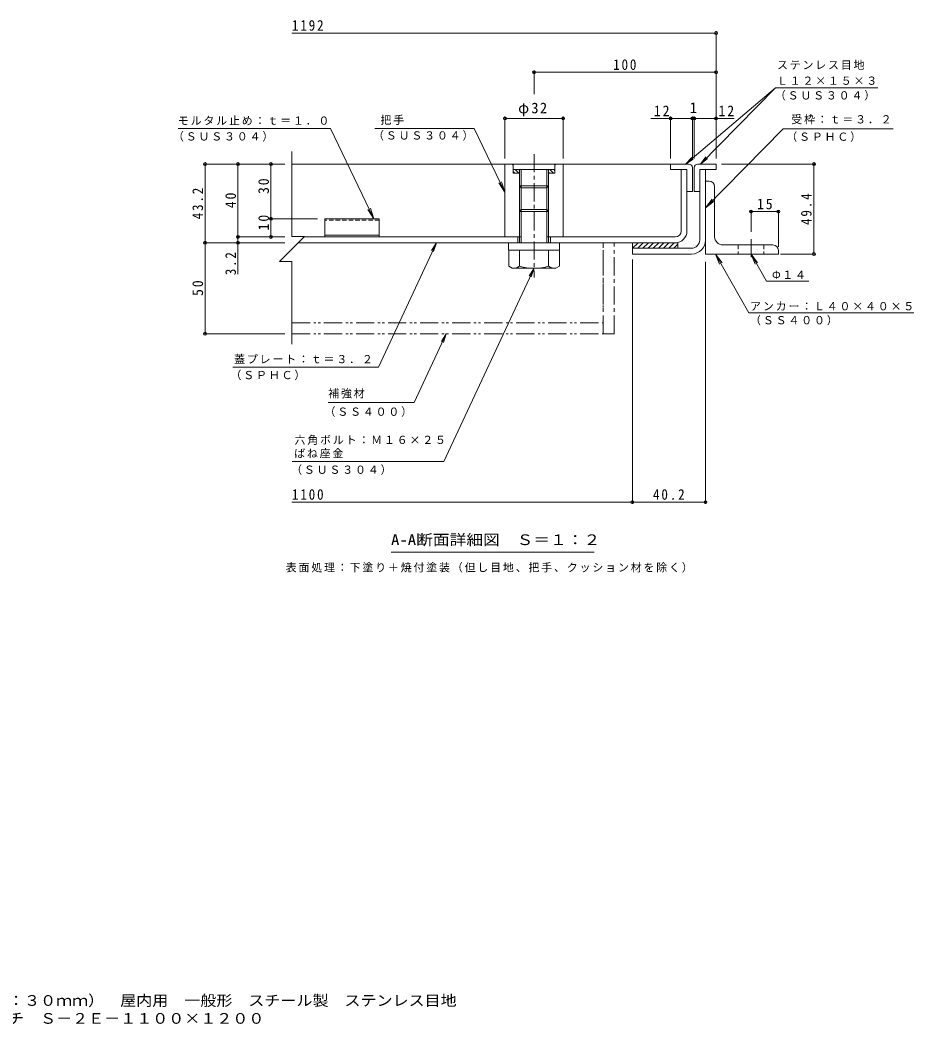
# Model space of a CAD drawing. Units: millimetres on the paper, enlarged 10 times, with parts at other scales. Extents: x -2570 to 2340, y -1962 to 1368.
# Drawn here: x -115 to 2340, y -1962 to 798 of the extents above; entities that cross this region are included whole.
import ezdxf
from ezdxf.enums import TextEntityAlignment as Align

# ---------------------------------------------------------------- set-up
doc = ezdxf.new("R2010")
doc.units = ezdxf.units.MM
doc.header["$LTSCALE"] = 10
doc.header["$PDMODE"] = 32
doc.header["$PDSIZE"] = 8
for name, pattern in [('CHAIN1', [8, 5, -1, 1, -1]), ('DASHED1', [1.8, 1.2, -0.6]), ('DOUBLE_CHAIN1', [8.8, 5, -1, 0.6, -0.6, 0.6, -1])]:
    doc.linetypes.add(name, pattern=pattern)
for name, color, linetype, lineweight in [('D-1', 2, 'Continuous', 9), ('D-2', 3, 'Continuous', 9), ('D-3', 4, 'Continuous', 9), ('D-4', 7, 'Continuous', 9), ('D-5', 7, 'Continuous', 9), ('D-6', 6, 'Continuous', 9), ('D-7', 4, 'CHAIN1', 9), ('D-8', 5, 'CHAIN1', 5), ('D-9', 134, 'Continuous', 5), ('D-C', 2, 'Continuous', 9), ('D-E', 3, 'Continuous', 9), ('D-F', 7, 'Continuous', 9), ('F-5_F-5ﾚｲﾔ', 7, 'Continuous', 9)]:
    doc.layers.add(name, color=color, linetype=linetype, lineweight=lineweight)
doc.styles.add('ＭＳ ゴシック', font='')
doc.styles.get('ＭＳ ゴシック').set_extended_font_data('MS Gothic')

msp = doc.modelspace()

# ---------------------------------------------------------------- linework, layer by layer
at = {"layer": 'D-1'}
for p, q in [((1751.76, 193.77), (1751.76, 387.27)), ((1767.76, 193.77), (1767.76, 387.27)), ((1566.76, 171.27), (1729.26, 171.27))]:
    msp.add_line(p, q, dxfattribs=at)
msp.add_lwpolyline([(1566.76, 171.27), (1566.76, 155.27), (1729.26, 155.27)], dxfattribs=at)
for radius in [22.5, 38.5]:
    msp.add_arc((1729.26, 193.77), radius, 270, 0, dxfattribs=at)
at = {"layer": 'D-2'}
for p, q in [((1716.76, 387.27), (1700.76, 387.27)), ((1700.76, 218.27), (1700.76, 387.27)), ((1716.76, 387.27), (1716.76, 218.27)), ((1256.76, 202.27), (664.76, 202.27)), ((1251.76, 202.27), (1251.76, 186.27)), ((1684.76, 202.27), (1336.76, 202.27)), ((1341.76, 202.27), (1341.76, 186.27)), ((648.76, 186.27), (1684.76, 186.27))]:
    msp.add_line(p, q, dxfattribs=at)
for radius in [16, 32]:
    msp.add_arc((1684.76, 218.27), radius, 270, 0, dxfattribs=at)
at = {"layer": 'D-3'}
for p, q in [((1671.76, 402.27), (631.76, 402.27)), ((1671.76, 387.27), (1716.76, 387.27)), ((1716.76, 387.27), (1716.76, 327.27)), ((1731.76, 392.27), (1731.76, 327.27)), ((1736.76, 392.27), (1736.76, 327.27)), ((1746.76, 402.27), (1796.76, 402.27)), ((1751.76, 327.27), (1751.76, 387.27)), ((1716.76, 327.27), (1731.76, 327.27)), ((1751.76, 327.27), (1736.76, 327.27)), ((721.76, 252.27), (721.76, 202.27)), ((871.76, 252.27), (721.76, 252.27)), ((871.76, 207.27), (721.76, 207.27))]:
    msp.add_line(p, q, dxfattribs=at)
at = {"layer": 'D-3', "linetype": 'DASHED1'}
msp.add_line((871.76, 247.94), (721.76, 247.94), dxfattribs=at)
at = {"layer": 'D-3'}
for points in [[(1721.76, 402.27), (1671.76, 402.27), (1671.76, 387.27)], [(1796.76, 402.27), (1796.76, 387.27), (1751.76, 387.27)], [(871.76, 252.27), (871.76, 202.27), (721.76, 202.27)]]:
    msp.add_lwpolyline(points, dxfattribs=at)
for centre, start, end in [((1721.76, 392.27), 0, 90), ((1746.76, 392.27), 90, 180)]:
    msp.add_arc(centre, 10, start, end, dxfattribs=at)
at = {"layer": 'D-4'}
msp.add_line((1461.43, -663.58), (903.93, -663.58), dxfattribs=at)
at = {"layer": 'D-5'}
for p, q in [((1959.62, 611.68), (1712.97, 402.27)), ((2241.08, 611.68), (1959.62, 611.68)), ((1132.71, 500.07), (859.46, 500.07)), ((1132.71, 500.07), (1216.76, 325.43)), ((2282.85, 499.18), (1981.28, 499.18)), ((1712.97, 402.27), (1729.75, 420.8)), ((1712.97, 402.27), (1733.98, 415.83)), ((1753.89, 402.27), (1773.58, 417.67)), ((1216.76, 325.43), (1200.33, 350.53)), ((1216.76, 325.43), (1207.39, 353.93)), ((1767.76, 281.84), (1785.81, 305.8)), ((857.02, 252.27), (840.6, 277.38)), ((857.02, 252.27), (847.65, 280.77)), ((869.13, -155.27), (1028.39, 186.27)), ((1028.39, 186.27), (1014.96, 165.19)), ((1028.39, 186.27), (1020.87, 162.43)), ((1795.04, 155.27), (1813.08, 131.3)), ((1795.04, 155.27), (1806.26, 127.45)), ((1886.35, -6.41), (1795.04, 155.27)), ((1892.76, 155.27), (1903.98, 127.45)), ((1892.76, 155.27), (1910.8, 131.3)), ((1935.09, 80.32), (1892.76, 155.27)), ((1049.29, -414.43), (1296.76, 116.27)), ((1296.76, 116.27), (1283.33, 95.19)), ((1296.76, 116.27), (1289.24, 92.43)), ((1935.09, 80.32), (2051.23, 80.32)), ((1886.35, -6.41), (2340.13, -6.41)), ((967.43, -252.93), (1055.66, -63.73)), ((1055.66, -63.73), (1042.22, -84.81)), ((1055.66, -63.73), (1048.14, -87.57)), ((869.13, -155.27), (469.46, -155.27)), ((967.43, -252.93), (731.41, -252.93)), ((1049.29, -414.43), (632.3, -414.43))]:
    msp.add_line(p, q, dxfattribs=at)
for points in [[(1959.62, 611.68), (1753.89, 402.27), (1768.93, 422.24)], [(318.84, 500.07), (737.77, 500.07), (857.02, 252.27)], [(1981.28, 499.18), (1767.76, 281.84), (1791.4, 300.31)]]:
    msp.add_lwpolyline(points, dxfattribs=at)
at = {"layer": 'D-6'}
for p, q in [((1566.76, 184.66), (1568.37, 186.27)), ((1566.76, 186.27), (1691.76, 186.27)), ((1566.76, 186.27), (1566.76, 171.27)), ((1567.51, 171.27), (1582.51, 186.27)), ((1581.65, 171.27), (1596.65, 186.27)), ((1595.79, 171.27), (1610.79, 186.27)), ((1609.94, 171.27), (1624.94, 186.27)), ((1624.08, 171.27), (1639.08, 186.27)), ((1638.22, 171.27), (1653.22, 186.27)), ((1652.36, 171.27), (1667.36, 186.27)), ((1666.51, 171.27), (1681.51, 186.27)), ((1680.65, 171.27), (1691.76, 182.39)), ((1691.76, 186.27), (1691.76, 171.27))]:
    msp.add_line(p, q, dxfattribs=at)
at = {"layer": 'D-7'}
msp.add_line((1892.76, 196.32), (1892.76, 137.85), dxfattribs=at)
at = {"layer": 'D-8'}
msp.add_line((1516.76, -63.73), (1516.76, 186.27), dxfattribs=at)
msp.add_lwpolyline([(1516.76, -63.73), (1486.76, -63.73), (1486.76, 186.27), (1516.76, 186.27)], dxfattribs=at)
at = {"layer": 'D-9'}
for p, q in [((1227.26, 166.27), (1227.26, 121.9)), ((1256.76, 121.76), (1256.76, 166.27)), ((1336.76, 121.76), (1336.76, 166.27)), ((1366.26, 166.27), (1366.26, 121.76)), ((1236.8, 116.39), (1227.26, 121.9)), ((1356.76, 116.27), (1237.01, 116.27)), ((1356.76, 116.27), (1366.26, 121.76))]:
    msp.add_line(p, q, dxfattribs=at)
at = {"layer": 'D-9', "linetype": 'DOUBLE_CHAIN1'}
msp.add_line((631.76, -33.73), (1486.76, -33.73), dxfattribs=at)
msp.add_lwpolyline([(631.76, -63.73), (1486.76, -63.73), (1486.76, 186.27)], dxfattribs=at)
at = {"layer": 'D-9'}
for centre, radius, start, end in [((1238.05, 150.78), 34.53, 267.86055, 302.81094), ((1296.76, 264.87), 148.6, 254.38446, 285.61554), ((1355.47, 150.78), 34.53, 237.18906, 272.13945)]:
    msp.add_arc(centre, radius, start, end, dxfattribs=at)
at = {"layer": 'D-C', "linetype": 'CHAIN1'}
msp.add_line((1296.76, 429.95), (1296.76, 90.64), dxfattribs=at)
at = {"layer": 'D-C'}
for p, q in [((1216.76, 402.27), (1236.76, 402.27)), ((1216.76, 202.27), (1216.76, 402.27)), ((1239.26, 399.77), (1236.76, 402.27)), ((1354.26, 402.27), (1239.26, 402.27)), ((1239.26, 377.27), (1239.26, 402.27)), ((1354.26, 387.27), (1239.26, 387.27)), ((1254.77, 377.27), (1244.77, 387.27)), ((1256.76, 385.88), (1255.37, 387.27)), ((1256.76, 186.27), (1256.76, 387.27)), ((1261.76, 186.27), (1261.76, 387.27)), ((1331.76, 186.27), (1331.76, 387.27)), ((1336.76, 361.05), (1336.76, 387.27)), ((1350.22, 377.27), (1340.23, 387.27)), ((1354.26, 383.84), (1350.83, 387.27)), ((1356.76, 402.27), (1354.26, 399.77)), ((1354.26, 377.27), (1354.26, 402.27)), ((1376.76, 402.27), (1356.76, 402.27)), ((1376.76, 202.27), (1376.76, 402.27)), ((1244.16, 377.27), (1239.26, 382.17)), ((1256.76, 377.27), (1239.26, 377.27)), ((1339.62, 377.27), (1336.76, 380.13)), ((1354.26, 377.27), (1336.76, 377.27)), ((1336.76, 186.27), (1336.76, 361.05)), ((1336.76, 342.27), (1256.76, 342.27)), ((1336.76, 342.54), (1331.76, 337.27)), ((1261.76, 277.27), (1256.76, 272.27)), ((1331.76, 277.27), (1261.76, 277.27)), ((1336.76, 272.27), (1331.76, 277.27)), ((1336.76, 272.27), (1256.76, 272.27)), ((1216.76, 202.27), (1261.76, 202.27)), ((1376.76, 202.27), (1331.76, 202.27))]:
    msp.add_line(p, q, dxfattribs=at)
at = {"layer": 'D-C', "color": 134, "lineweight": 5}
for p, q in [((1226.76, 186.27), (1366.76, 186.27)), ((1366.76, 186.27), (1366.76, 166.27))]:
    msp.add_line(p, q, dxfattribs=at)
at = {"layer": 'D-C'}
msp.add_lwpolyline([(1331.76, 337.27), (1261.76, 337.27), (1256.76, 342.27)], dxfattribs=at)
at = {"layer": 'D-C', "color": 134, "lineweight": 5}
msp.add_lwpolyline([(1226.76, 186.27), (1226.76, 166.27), (1366.76, 166.27)], dxfattribs=at)
at = {"layer": 'D-E'}
for p, q in [((1777.76, 355.27), (1767.76, 355.27)), ((1767.76, 155.27), (1767.76, 355.27)), ((1792.76, 202.77), (1792.76, 340.27)), ((1815.26, 180.27), (1952.76, 180.27)), ((1967.76, 155.27), (1767.76, 155.27)), ((1967.76, 165.27), (1967.76, 155.27))]:
    msp.add_line(p, q, dxfattribs=at)
at = {"layer": 'D-E', "linetype": 'DASHED1'}
for p, q in [((1857.76, 180.27), (1857.76, 155.27)), ((1927.76, 180.27), (1927.76, 155.27))]:
    msp.add_line(p, q, dxfattribs=at)
at = {"layer": 'D-E'}
for centre, radius, start, end in [((1777.76, 340.27), 15, 0, 90), ((1815.26, 202.77), 22.5, 180, 270), ((1952.76, 165.27), 15, 0, 90)]:
    msp.add_arc(centre, radius, start, end, dxfattribs=at)
at = {"layer": 'D-F'}
for p, q in [((1796.76, 762.3), (631.76, 762.3)), ((1796.76, 417.27), (1796.76, 767.3)), ((1296.76, 594.56), (1296.76, 659.48)), ((1796.76, 654.48), (1296.76, 654.48)), ((1796.76, 654.3), (1796.76, 649.48)), ((1216.76, 417.27), (1216.76, 532.85)), ((1376.76, 527.85), (1216.76, 527.85)), ((1376.76, 417.27), (1376.76, 532.85)), ((1731.76, 527.85), (1617.15, 527.85)), ((1671.76, 417.27), (1671.76, 532.85)), ((1731.76, 417.27), (1731.76, 532.85)), ((1736.76, 527.85), (1731.76, 527.85)), ((1736.76, 417.27), (1736.76, 532.85)), ((1846, 527.85), (1736.76, 527.85)), ((631.76, 437.27), (631.76, 203.68)), ((389.94, 402.27), (611.76, 402.27)), ((392.94, 186.27), (392.94, 402.27)), ((483.37, 202.27), (483.37, 402.27)), ((1811.76, 402.27), (2070.45, 402.27)), ((2065.45, 155.27), (2065.45, 402.27)), ((570.99, 252.27), (701.76, 252.27)), ((1892.76, 274.76), (1892.76, 216.32)), ((1892.76, 271.76), (1967.76, 271.76)), ((1967.76, 274.76), (1967.76, 175.27)), ((480.37, 202.27), (611.76, 202.27)), ((483.37, 186.27), (483.37, 202.27)), ((389.94, 186.27), (611.76, 186.27)), ((392.94, 186.27), (392.94, -63.73)), ((483.37, 186.27), (483.37, 100.4)), ((1566.76, 140.27), (1566.76, -531.2)), ((2070.45, 155.27), (1973.78, 155.27)), ((631.76, 134.87), (597.35, 134.87)), ((631.76, 134.87), (631.76, -91.94)), ((1767.76, 133.89), (1767.76, -531.2)), ((389.94, -63.73), (611.76, -63.73)), ((1566.76, -526.2), (631.76, -526.2)), ((1767.76, -526.2), (1566.76, -526.2))]:
    msp.add_line(p, q, dxfattribs=at)
for points in [[(573.99, 202.27), (573.99, 252.27), (573.99, 402.27)], [(631.76, 203.68), (666.17, 203.68), (597.35, 134.87)]]:
    msp.add_lwpolyline(points, dxfattribs=at)
for p in [(1796.76, 762.3), (1296.76, 654.48), (1796.76, 654.48), (1216.76, 527.85), (1376.76, 527.85), (1671.76, 527.85), (1731.76, 527.85), (1736.76, 527.85), (1796.76, 527.85), (392.94, 402.27), (483.37, 402.27), (573.99, 402.27), (2065.45, 402.27), (573.99, 252.27), (1892.76, 271.76), (1967.76, 271.76), (483.37, 202.27), (573.99, 202.27), (392.94, 186.27), (483.37, 186.27), (2065.45, 155.27), (392.94, -63.73), (1566.76, -526.2), (1767.76, -526.2)]:
    msp.add_point(p, dxfattribs=at)

# ---------------------------------------------------------------- texts
at = {"layer": 'D-4', "color": 2, "style": 'ＭＳ ゴシック', "width": 1.15}
msp.add_text('A-A断面詳細図\u3000Ｓ＝１：２', height=29.33, dxfattribs=at).set_placement((903.93, -652.95), align=Align.BOTTOM_LEFT)
at = {"layer": 'D-4', "insert": (614.72, -719.71), "char_height": 21.99, "attachment_point": 7, "style": 'ＭＳ ゴシック'}
msp.add_mtext('\\T1.17;表面処理：下塗り＋焼付塗装（但し目地、把手、クッション材を除く）', dxfattribs=at)
at = {"layer": 'D-5', "char_height": 21.99, "attachment_point": 7, "style": 'ＭＳ ゴシック'}
for s, insert in [('\\T1.17;ステンレス目地', (1963.96, 661)), ('\\T1.17;Ｌ１２×１５×３', (1963.96, 619.68)), ('\\T1.17;（ＳＵＳ３０４）', (1958.21, 576.84)), ('\\T1.17;モルタル止め：ｔ＝１．０', (318.44, 509.07)), ('\\T1.17;把手', (874.96, 509.91)), ('\\T1.17;受枠：ｔ＝３．２', (2003.23, 511.5)), ('\\T1.17;（ＳＵＳ３０４）', (304.88, 464.16)), ('\\T1.17;（ＳＵＳ３０４）', (854.52, 466.83)), ('\\T1.17;（ＳＰＨＣ）', (1989.61, 463.33)), ('\\T1.17;Φ１４', (1950.29, 86.28)), ('\\T1.17;アンカー：Ｌ４０×４０×５', (1890.13, -0.45)), ('\\T1.17;（ＳＳ４００）', (1890.13, -40.68)), ('\\T1.17;蓋プレート：ｔ＝３．２', (472.98, -146.03)), ('\\T1.17;（ＳＰＨＣ）', (462.93, -191.39)), ('\\T1.17;補強材', (731.41, -241.45)), ('\\T1.17;（ＳＳ４００）', (721.21, -291.98)), ('\\T1.17;六角ボルト：Ｍ１６×２５', (638.83, -369.08)), ('\\T1.17;ばね座金', (637.79, -405.8)), ('\\T1.17;（ＳＵＳ３０４）', (629.52, -451.36))]:
    msp.add_mtext(s, dxfattribs=dict(at, insert=insert))
at = {"layer": 'D-F', "color": 2, "style": 'ＭＳ ゴシック'}
msp.add_text('1', height=29.33, dxfattribs=at).set_placement((1724.26, 533.85), align=Align.BOTTOM_LEFT)
at = {"layer": 'D-F', "color": 2, "char_height": 29.33, "attachment_point": 7, "style": 'ＭＳ ゴシック'}
for s, insert in [('\\T1.28;\\W0.9;1192', (631.76, 768.3)), ('\\T1.27;\\W0.9;100', (1514.26, 660.48)), ('\\T1.19;φ32', (1253.01, 533.85)), ('\\T1.27;\\W0.95;12', (1625.79, 533.85)), ('\\T1.27;\\W0.95;12', (1803.41, 533.85)), ('\\T1.27;\\W0.95;15', (1909.01, 277.76)), ('\\T1.28;\\W0.9;1100', (631.76, -520.2)), ('\\T1.28;\\W0.9;40.2', (1623.51, -520.2))]:
    msp.add_mtext(s, dxfattribs=dict(at, insert=insert))
at = {"layer": 'D-F', "color": 2, "char_height": 29.33, "attachment_point": 7, "rotation": 90, "style": 'ＭＳ ゴシック'}
for s, insert in [('\\T1.27;\\W0.95;30', (568.99, 320.02)), ('\\T1.28;\\W0.9;43.2', (387.94, 250.52)), ('\\T1.27;\\W0.95;40', (478.37, 281.02)), ('\\T1.28;\\W0.9;49.4', (2059.45, 235.02)), ('\\T1.27;\\W0.95;10', (568.99, 220.02)), ('\\T1.27;\\W0.9;3.2', (478.37, 96.93)), ('\\T1.27;\\W0.95;50', (387.94, 40.02))]:
    msp.add_mtext(s, dxfattribs=dict(at, insert=insert))
at = {"layer": 'F-5_F-5ﾚｲﾔ', "color": 2, "style": 'ＭＳ ゴシック', "width": 1.1}
for s, p in [('充填用（充填深さ：３０ｍｍ）\u3000屋内用\u3000一般形\u3000スチール製\u3000ステンレス目地', (-500.11, -1918.5)), ('大口径マシンハッチ\u3000Ｓ－２Ｅ－１１００×１２００', (-500.11, -1967.71))]:
    msp.add_text(s, height=29.33, dxfattribs=at).set_placement(p, align=Align.BOTTOM_LEFT)

doc.saveas('drawing.dxf')
